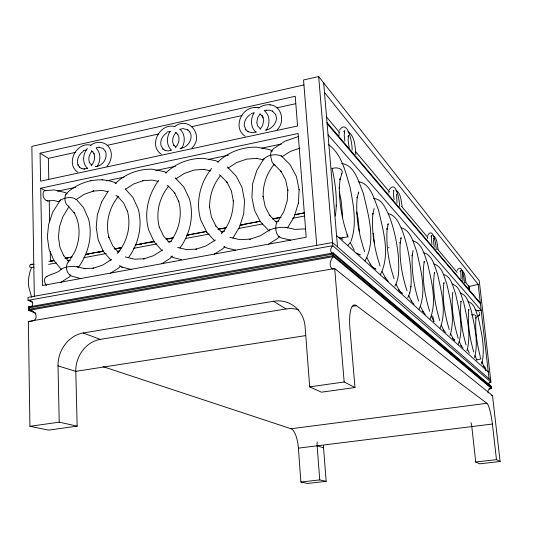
<?xml version="1.0" encoding="UTF-8"?>
<svg xmlns="http://www.w3.org/2000/svg" width="560" height="560" viewBox="0 0 560 560"><rect width="100%" height="100%" fill="white"/><g stroke="black" fill="none" stroke-linecap="round" stroke-linejoin="round"><path stroke-width="0.84" d="M338.968 135.555L339.108 132.069M427.385 238.574L427.399 237.258M59.738 201.383L59.822 200.627C63.875 197.54 72.527 195.993 76.09 199.64M485.709 370.237L485.527 368.529L485.814 370.321M407.757 297.731C412.363 288.834 411.166 278.306 410.732 268.646C409.374 255.465 406.707 242.375 402.003 229.964C399.133 223.755 396.095 215.537 388.661 213.738M388.927 193.011L388.99 191.562M287.469 227.962L294.294 216.573L298.431 202.902M299.131 189.847L296.408 176.421L290.01 164.577L281.183 155.757M298.417 203.315L299.159 189.28M335.335 215.999C337.673 199.955 335.503 183.687 332.003 167.979M476.077 317.282C474.698 330.449 477.057 343.728 480.228 356.475M336.28 206.01L336.364 205.135M396.536 194.047L397.019 203.098M452.83 292.18C450.898 307.664 453.747 323.484 458.213 338.31M409.661 293.587L409.836 292.565M410.795 287.098L410.942 286.251M413.105 250.46L412.153 255.773L412.293 254.926C411.397 270.501 413.917 286.202 418.607 301.035M424.123 262.311L424.291 261.359C421.519 278.054 424.851 295.274 429.611 311.311M434.329 273.294L434.504 272.384C432.047 288.526 435.176 305.095 439.726 320.6M443.821 283.5L443.989 282.632C441.812 298.34 444.773 314.419 449.211 329.497M433.713 238.672L433.93 238.245L433.601 241.192L434.231 247.128M427.574 235.746C433.188 225.288 436.527 246.197 436.149 249.676M460.922 301.903L461.09 301.098C459.375 315.847 462.028 330.848 466.109 345.009M457.121 270.515C462.357 261.94 464.485 280.098 464.443 283.024M468.657 310.226L468.825 309.449C467.299 323.75 469.826 338.275 473.739 352.016M374.15 208.544L372.771 214.256L372.904 213.269C371.301 231.077 374.402 249.151 380.107 266.007M481.705 364.035C485.527 348.992 481.607 333.123 478.401 318.318C476.133 312.543 475.111 303.394 467.901 301.616M474.544 357.616C478.681 342.174 474.579 325.78 471.261 310.562C468.881 304.521 467.747 295.022 460.25 293.125M389.228 189.889C396.172 178.577 399.917 202.16 399.497 206.346M263.928 159.054C267.736 154.588 276.262 153.615 281.561 156.128L281.827 156.653M341.803 173.74L340.025 179.732L340.13 178.605L339.234 188.167L339.318 187.292C339.339 204.183 342.216 221.137 348.11 236.971M466.914 350.777C471.394 334.908 467.082 317.954 463.652 302.288C461.16 295.967 459.893 286.104 452.081 284.074M477.484 316.701L478.961 315.623L479.71 314.048M101.563 202.139L97.363 214.732L96.215 227.528L98.14 239.792L103.362 251.405L111.034 260.302M450.016 335.622C455.315 318.857 450.52 300.643 446.831 284.018C444.066 277.039 442.498 266.343 433.986 264.005M481.789 362.803L481.817 361.837M106.995 166.25C111.979 160.811 113.218 151.403 107.814 145.831M34.062 267.141L31.486 267.631L29.778 272.482L28.777 277.487A40.775 37.247 31.6 0 0 28.938 287.742L31.71 297.367M339.437 130.207C347.865 117.446 352.751 145.362 352.079 150.15M77.987 267.281L77.448 266.784C72.177 266.336 65.485 266.049 61.271 269.353M347.991 136.479L348.656 135.429L348.096 139.916L349.202 147.959M341.439 174.72C345.037 168.567 336.175 166.607 332.143 168.644M358.211 193.081L358.736 191.954L357.168 197.813L357.294 196.756C355.355 215.285 358.694 234.122 364.672 251.65M350.952 241.437C357.252 224.014 353.416 204.785 350.035 187.145C345.471 172.193 341.901 154.203 328.391 144.522M387.751 224.721L388.248 223.713L387.03 229.292L387.17 228.354C385.84 245.413 388.724 262.689 394.114 278.866M394.891 286.202C399.966 277.116 398.706 266.154 398.335 256.179C396.942 242.382 394.1 228.683 389.109 215.719C385.91 209.167 382.228 198.744 373.548 198.499M400.701 238.588L401.191 237.636L400.113 243.075L400.253 242.193C399.161 258.664 401.877 275.317 407.057 290.941M419.062 309.323C427.035 291.011 420.714 269.801 416.661 251.23C413.364 243.005 411.187 230.776 401.366 227.822M430.003 319.074C437.353 301.294 431.347 280.945 427.476 262.983C424.375 255.213 422.429 243.544 413.084 240.821M475.706 318.29C477.582 315.35 473.788 314.202 471.576 314.832M462.287 273.217L462.49 272.839L462.903 280.952M380.282 274.75C390.768 254.758 383.096 230.363 378.448 209.713C374.276 200.116 371.035 183.386 358.414 181.776M440.132 328.104C446.929 310.835 441.21 291.27 437.507 273.882C434.581 266.525 432.831 255.367 423.927 252.84M254.226 112.672C250.194 118.552 250.404 127.533 256.081 132.286M266.224 130.221C270.249 124.327 270.074 115.325 264.334 110.593M170.177 131.257C166.537 136.675 166.194 144.753 170.933 149.646M181.503 148.463C185.346 142.807 185.395 134.33 180.208 129.465M97.09 166.649C100.709 161.231 101.087 153.244 96.369 148.358M458.29 344.295C464.163 327.985 458.934 309.806 455.525 293.461C452.9 286.825 451.493 276.563 443.352 274.386M277.9 221.55L283.843 211.624L287.238 200.76L287.847 189.721L287.833 190.288L285.663 180.005L280.903 171.031L281.316 171.675L274.351 164.654M68.432 207.522L62.811 216.867L59.444 226.863L58.45 237.181L59.899 247.058L63.721 255.85L63.371 255.157L68.726 261.52M101.507 202.237L108.304 190.918M69.146 261.128L74.858 251.615C80.325 239.148 80.934 224.217 73.85 212.24L74.186 212.982L68.313 206.192M78.218 267.596C88.382 253.701 92.946 235.648 88.501 218.799L83.405 207.466L76.202 199.206M158.669 180.404C148.288 194.509 143.815 212.961 148.666 230.013L154.105 241.773L162.127 250.761M128.527 257.579C138.649 243.698 142.821 225.554 138.166 208.845L132.867 197.372L125.167 188.839M170.408 241.857C179.011 230.167 182.714 214.844 178.556 200.746L178.717 201.411L174.447 192.64L174.986 193.235L168.609 186.347L167.146 185.514M179.914 247.996C190.204 233.933 194.327 215.467 189.329 198.597L183.806 186.977L175.196 177.723M263.949 158.564L256.802 170.478L252.686 183.505L251.902 197.372L254.478 210.217L260.323 221.613L269.185 230.993L269.017 230.426M232.876 238.112L239.575 226.933L243.705 213.864L244.545 200.585L241.976 187.341L236.299 176.267L227.388 166.908M364.889 261.03C376.565 240.709 368.123 214.508 363.342 193.298C358.813 183.001 355.18 165.165 341.663 163.408M298.102 136.633L285.278 141.064L273.644 148.54L271.348 150.913L270.606 153.888L270.844 157.269L272.153 162.204L273.868 164.409M346.822 234.843L347.767 236.061L347.109 237.027L340.298 238.091M87.402 148.435C82.705 153.986 81.97 163.422 87.661 168.56M91.952 151.144C89.166 154.441 88.011 158.319 89.467 162.68L89.341 162.337L91.854 165.529M191.947 148.001C204.54 136.01 188.79 115.192 174.594 126.644M277.221 129.682C285.299 122.087 281.897 105.798 270.018 104.825M393.414 190.694L393.785 190.274L393.484 194.418L394.107 199.654M60.55 199.836L52.731 212.121L48.594 224.539L47.341 237.174L49.084 249.284L53.732 260.071M65.233 194.901L68.411 191.583C80.941 181.272 98.343 176.659 113.939 182.196L116.263 183.386M115.178 183.687C124.789 174.062 138.432 168.903 151.998 169.204L164.269 171.64L166.481 172.795M118.384 196.392C109.018 207.641 105.168 223.328 108.962 237.566L108.717 236.957L112.707 245.735L118.3 252.168M165.641 173.131C175.539 163.275 189.574 158.081 203.497 158.333L216.111 160.769L218.33 161.952M70.77 275.373L69.16 277.046L60.669 282.513M168.77 186.053C159.243 197.428 155.414 213.402 159.495 227.78L159.313 227.15L163.527 236.033L169.379 242.529M117.327 253.365C127.33 242.025 131.376 225.659 127.393 210.994L127.617 211.638L123.578 202.958L117.439 196.105L118.069 196.714L115.955 195.468M211.694 168.42C200.074 182.546 195.447 202.251 200.732 219.933L206.906 232.4M217.63 162.253C227.836 152.159 242.277 146.93 256.564 147.126L269.556 149.562L272.475 151.109M120.582 266.105L118.846 267.904L110.145 273.462M220.675 175.406C213.185 184.261 209.419 195.881 209.629 207.452L209.531 206.92L211.442 217.049L215.901 226.03L215.404 225.463L222.11 232.659M172.389 256.039L170.03 258.482L161.665 263.788M274.344 164.255C266.595 173.208 262.78 185.136 263.123 196.931L263.102 196.378L265.188 206.633L269.899 215.719L269.465 215.131L276.479 222.397M221.508 233.737C229.621 224.763 233.534 212.506 233.296 200.48L233.359 201.033L231.371 190.869L226.863 182L227.339 182.616L220.675 175.665L219.156 174.825M224.595 246.911L222.789 248.773L214.207 254.177M279.51 236.383L277.193 238.756L268.38 244.265M91.28 165.515C94.052 162.673 95.634 157.843 94.01 153.692L94.136 154.042L92.47 151.501L92.764 151.802L91.518 150.822M176.043 132.433C173.425 135.142 172.074 139.139 172.865 142.87L174.09 145.502L173.845 145.194L175.889 147.238M175.609 147.294C178.241 144.564 179.606 140.553 178.801 136.801L177.562 134.176L177.807 134.491L175.763 132.482M260.176 113.89L257.768 117.404L256.732 122.514L257.572 125.804L260.477 128.961M260.246 129.01L262.668 125.475L263.697 120.029L262.85 117.04L263.046 117.362L262.003 115.626L262.199 115.955L259.945 113.932M347.914 245.427L350.21 242.515M61.362 269.017C56 276.017 38.794 273.469 46.326 285.488M90.678 145.278C95.417 141.435 103.012 141.12 107.52 145.523M83.3 151.375C79.03 154.084 76.125 159.859 78.12 165.137L77.987 164.801L79.632 167.349L79.331 167.048L81.781 168.665L81.382 168.511L84.378 169.015L84.007 169.043L87.577 168.182M166.677 132.965C162.533 135.499 159.936 140.616 160.958 145.46L163.17 149.282L162.911 148.967L165.522 150.598L165.165 150.43L168.336 150.927L171.752 150.038M258.797 107.94C262.045 105.448 266.266 104.342 270.333 104.839M250.32 114.499C246.554 116.781 244.013 121.093 244.251 125.545L245.896 129.941L245.686 129.619L248.073 131.782L247.744 131.593L252.301 132.776L256.235 131.831M343.931 131.726L344.771 130.718L344.19 135.233L344.869 141.246M76.349 199.472L84.238 194.285L93.59 191.009L92.897 191.072L102.27 190.435L107.912 191.723M125.363 189.357L133.504 184.037L143.115 180.691L142.478 180.74L152.145 180.061L157.99 181.349M175.896 178.906L184.24 173.488L194.131 170.065L204.225 169.33L203.518 169.379L210.651 170.884M227.955 168.133L236.516 162.617L246.694 159.117L257.11 158.34L256.466 158.368L263.851 159.866M111.503 259.427L102.592 265.139L92.974 268.31L93.681 268.142L84.175 268.548L85.001 268.751L76.972 266.658M282.086 156.737L290.395 151.417L300.069 148.106M162.68 249.858L153.538 255.675L143.647 258.916L144.298 258.762L134.491 259.203L125.307 256.893M215.432 239.995L206.052 245.924L195.874 249.235L196.469 249.095L186.34 249.571L177.618 247.45M269.829 229.824L260.204 235.858L249.725 239.253L250.25 239.12L239.792 239.645L229.936 237.328M430.941 236.39L431.704 235.529L431.354 238.497L431.991 244.475M459.984 271.383L460.705 270.676L461.118 278.838M276.969 222.754L276.486 222.999C274.953 227.955 275.569 236.04 281.365 237.958L290.717 240.107M68.677 262.038L67.942 262.318C65.317 265.937 66.206 273.315 70.574 275.114M269.311 230.146L273.63 228.431L280.42 227.374L285.978 227.374L294.924 229.397L305.732 228.837M35.84 313.152L28.483 310.373C28.084 309.463 30.317 308.497 28.441 307.965L28.441 306.985L333.242 252.959L491.274 386.337L490.994 387.408L491.533 388.493L488.929 388.836M271.348 150.913L271.831 150.773M476.574 359.954L480.599 359.086L480.809 358.295L480.081 357.406M343.406 237.412L342.825 237.531M67.025 193.62L66.304 193.809C63.574 197.372 64.806 204.435 68.894 206.479M31.171 321.216C40.005 320.334 35.854 309.246 28.483 310.373L333.55 256.613L491.533 388.493C489.265 388.325 487.06 390.649 488.117 392.875M465.591 282.52L468.958 286.531L478.177 284.368L489.048 378.784M489.209 382.354L490.938 382.123L479.227 280.672L318.668 76.552L303.541 79.989L316.757 245.378M303.933 84.945L31.857 146.37L34.314 296.268M46.151 276.64L46.914 276.472M40.082 153.209L295.246 96.278L297.556 126L40.593 181.153L40.082 153.209L48.363 158.354L75.649 152.327M83.321 150.626L86.73 149.877M96.11 147.805L99.519 147.049M107.191 145.355L158.347 134.043M166.873 132.16L170.282 131.411M179.662 129.332L183.071 128.583M191.597 126.7L241.899 115.577M251.279 113.505L253.841 112.945M264.922 110.495L266.63 110.117M276.857 107.856L295.617 103.705M33.46 264.285C30.45 263.151 27.384 267.274 31.486 267.631M40.719 188.195L298.137 133.497L306.201 237.279L42.49 285.537L40.719 188.195L45.269 190.785M57.603 191.142L75.544 187.369M106.295 180.894L124.236 177.114M155.841 170.464L175.49 166.327M208.81 159.313L228.452 155.176M261.772 148.162L281.421 144.025M48.902 261.352L54.047 260.372M65.205 258.258L72.065 256.949M85.799 254.345L102.956 251.083M114.114 248.969L121.835 247.499M135.562 244.895L154.441 241.304M166.453 239.029L173.313 237.72M187.04 235.116L206.78 231.364M217.931 229.25L225.652 227.78M240.24 225.015L259.973 221.263M272.846 218.82L280.567 217.35M295.155 214.585L304.591 212.793M34.013 264.271L30.884 264.775M50.323 261.177L53.753 260.526M64.911 258.405L71.771 257.103M85.505 254.492L103.523 251.069M114.681 248.955L121.548 247.646M135.275 245.042L154.154 241.458M166.173 239.176L173.033 237.874M186.767 235.263L205.646 231.679M218.519 229.236L226.24 227.766M239.967 225.162L258.853 221.578M272.58 218.967L281.162 217.336M294.889 214.732L304.332 212.94M51.408 261.24L53.123 260.918M66.003 258.468L67.718 258.146M86.611 254.562L88.326 254.233M98.63 252.28L102.921 251.461M119.238 248.367L120.953 248.038M139.846 244.454L141.561 244.132M148.428 242.823L150.143 242.501M151.865 242.172L153.58 241.85M169.036 238.917L170.751 238.588M187.068 235.494L188.783 235.165M195.65 233.863L197.365 233.534M201.663 232.722L203.378 232.393M222.264 228.809L223.986 228.487M240.296 225.386L244.587 224.574M254.891 222.621L256.613 222.292M275.499 218.708L277.214 218.379M296.107 214.795L297.822 214.473M48.664 264.383L56.392 262.92M67.557 260.813L70.133 260.323M83.867 257.726L106.197 253.512M117.362 251.398L119.938 250.908M133.679 248.311L156.863 243.929M168.028 241.822L171.465 241.171M185.206 238.574L209.251 234.031M221.27 231.756L224.707 231.105M238.448 228.508L262.493 223.965M275.373 221.529L278.81 220.885M292.551 218.288L304.57 216.013M28.441 307.965L333.333 254.009L491.351 386.96M28.462 309.393L333.459 255.556L491.456 387.87M298.473 309.799A30.485 27.937 -61 0 0 286.048 308.945L100.289 339.381A29.029 24.948 -67.8 0 0 75.789 371.35L77.168 426.146L48.531 430.129L29.925 426.3L28.357 321.482L334.691 268.534L492.492 395.556L500.108 461.489L479.689 463.82L475.713 462.021L471.807 426.587A18.305 17.934 -66.5 0 0 470.946 422.709M77.168 426.146L59.213 422.17L58.016 365.869A29.855 25.48 -67.6 0 1 83.188 332.983L273.546 301.266L286.048 308.945M352.142 306.362L356.454 305.669L486.927 403.305A18.872 3.094 82.1 0 1 492.387 424.032L496.475 459.634L500.108 461.489M305.634 335.608L75.789 371.35L58.016 365.869M477.764 310.842L481.166 310.317L328.048 134.771M29.925 426.3L59.213 422.17M273.546 301.266A31.402 28.63 -61 0 1 305.116 326.83L309.673 386.855L344.169 381.997L354.998 387.52L349.958 328.72A30.219 8.05 81.3 0 1 356.454 305.669M354.998 387.52L321.433 392.182L309.673 386.855M255.234 107.52C241.248 107.233 232.505 128.275 245.189 136.199M266.301 110.341L269.556 110.166L272.706 111.237L272.398 111.034L275.681 114.59L275.492 114.268L276.36 117.264C277.361 122.906 270.655 130.158 265.188 130.06M102.935 366.604L291.053 428.757L486.927 403.305M291.053 428.757A17.885 6.006 83.2 0 1 298.417 448.133L492.387 424.032M298.417 448.133L300.874 482.062L319.739 479.899L326.172 481.327L323.554 447.79A17.493 16.478 -73.7 0 1 323.519 445.529M475.713 462.021L496.475 459.634M326.172 481.327L307.587 483.448L300.874 482.062M65.933 192.738L54.306 189.945L44.513 190.631C41.293 193.256 43.596 200.732 47.803 200.879M102.004 179.76L102.809 179.704M90.384 180.593L91.084 180.544M95.802 166.558L95.438 166.579C102.802 166.061 108.003 158.116 105.476 151.179L105.595 151.529L103.04 148.358L99.085 147.378M47.061 200.956L53.823 200.508L58.828 201.691M28.357 321.482L30.506 321.377M28.441 306.985C34.573 307.804 33.726 299.607 28.042 300.349L28 297.395L332.528 242.536L490.721 380.24M180.341 148.344L180.019 148.351C186.858 148.043 192.346 140.833 190.855 134.162L189.595 131.537L189.833 131.852L187.572 129.731L187.922 129.913L183.624 128.765M257.432 107.618L259.028 107.933M254.954 107.513L257.754 107.632M491.386 395.423L492.492 395.556M490.77 386.274L491.274 386.337M432.936 235.543C437.514 237.93 437.01 244.755 438.109 249.165M401.24 292.971L402.458 293.237L399.819 292.005M475.083 309.582L478.478 311.101M461.517 270.333C465.556 272.398 464.933 278.453 465.962 282.289M453.747 339.864L454.769 340.095L453.558 339.633M235.774 250.159L226.758 248.01L223.902 246.512M181.433 259.644L173.04 257.523L170.828 256.193M174.874 126.623C160.104 122.451 147.896 145.369 161.315 154.224M119.483 265.678L121.611 266.994L131.481 269.528M121.611 266.994L122.43 267.211M81.235 278.712L71.694 276.192L69.489 274.778M91 145.25C76.664 141.232 65.093 163.485 77.728 172.193M395.962 190.344C401.191 193.312 400.946 200.991 402.115 206.227M485.583 368.606L483.469 365.561L483.854 366.24L482.027 362.11M317.233 441.973A17.787 16.723 -73.4 0 0 317.128 445.809L323.554 447.79M83.188 332.983L100.289 339.381M278.488 236.425L279.041 236.635M285.978 227.374L286.818 227.696M32.921 302.26L28.042 300.349L332.787 245.714L490.938 382.123L488.88 383.145L488.81 384.748M348.012 131.663C355.075 136.353 355.11 146.916 355.831 154.588M372.799 267.47L375.991 269.073L374.801 268.464M358.974 254.289L360.22 254.919L356.72 253.106M273.574 164.255L275.03 165.032M479.745 313.201L479.633 312.501M338.989 237.265L342.846 239.337M484.554 367.276L485.093 367.787M336.574 235.564L488.264 371.959M489.125 385.259L489.573 385.707M388.57 247.408L389.004 247.849M478.961 315.623L479.444 314.874M206.402 231.847L214.788 240.926M327.11 123.655L480.403 303.688M327.019 122.584L480.326 303.03M326.403 116.837L339.311 132.202M355.586 151.578L389.263 191.66M401.611 206.36L427.427 237.09M437.528 249.116L457.17 272.503M54.096 260.757L61.439 269.563M370.153 263.942L373.709 268.331M388.332 281.386L385.063 277.312L385.567 278.236L382.151 271.558M324.464 92.407L478.177 284.368M401.709 293.342L398.699 289.541L399.182 290.43L396.018 284.13M414.001 304.318L411.208 300.762L411.684 301.623L408.737 295.666M425.334 314.44L422.737 311.094L423.199 311.927L420.448 306.278M445.522 332.472L443.261 329.504L443.702 330.281L441.28 325.164M452.431 337.729L454.559 340.543M462.98 348.068L460.985 345.401L461.405 346.136L459.256 341.46M350.273 242.641L354.305 250.25M366.975 257.803L370.671 264.894M431.263 316.085L433.839 321.454M450.59 333.606L452.865 338.492M467.348 348.803L469.385 353.276M474.922 355.67L476.847 359.968M432.649 316.015L434.014 321.559M339.43 192.178L341.236 201.292L342.699 216.972M356.797 212.051L357.966 217.994L359.352 231.336M373.226 233.226L374.486 243.607M468.958 286.531L469.434 290.766M468.79 285.558L469.378 290.759M323.666 82.908L337.526 246.89M318.668 76.552L332.787 245.714C330.792 247.352 329.497 251.713 332.15 253.225L333.242 252.959L333.004 255.052L333.55 256.613C330.274 259.357 328.286 266.511 332.626 269.031L334.691 268.534L344.169 381.997M317.128 445.809L319.739 479.899M48.363 158.354L48.783 179.074M49.217 200.816L49.637 221.802M50.239 251.531L50.428 261.149M344.512 131.292L344.099 131.782L344.47 131.355"/></g></svg>
